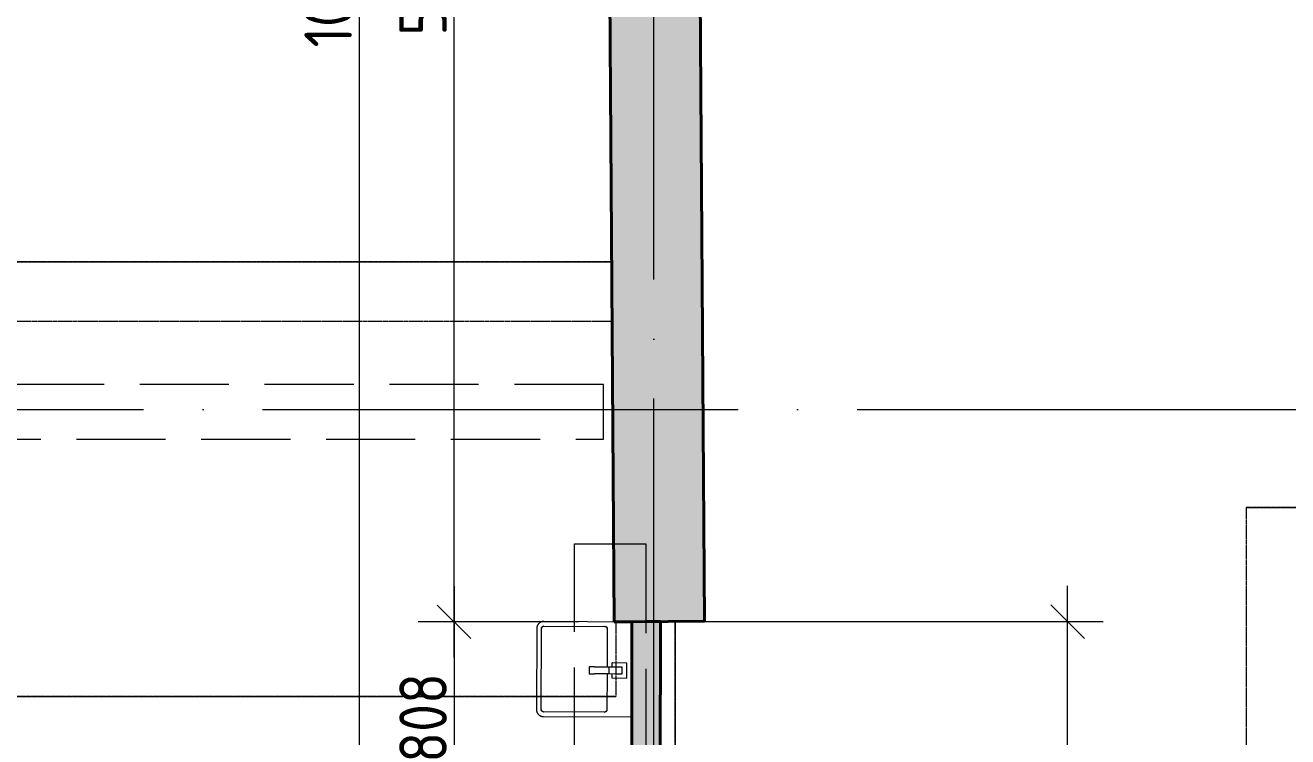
# Model space of a CAD drawing. Header units: millimetres. Extents: x -269164 to 430575, y -569542 to 36130.
# Drawn here: x 176099 to 181408, y -418741 to -415749 of the extents above; entities that cross this region are included whole.
import ezdxf

# ---------------------------------------------------------------- set-up
doc = ezdxf.new("R2010")
doc.units = ezdxf.units.MM
for name, pattern in [('ADSK_Линия сетки', [25, 20, -2.5, 0, -2.5]), ('ADSK_Сверху', [4.5, 3, -1.5]), ('GOST2.303 4', [7, 5, -2, 0])]:
    doc.linetypes.add(name, pattern=pattern)
for name, color, linetype, lineweight in [('Каркас', 7, 'Continuous', 18), ('Оси', 7, 'Continuous', 9), ('Размеры', 7, 'Continuous', 9), ('Сантехника', 7, 'Continuous', 18), ('Стены внутренние', 7, 'Continuous', 18)]:
    doc.layers.add(name, color=color, linetype=linetype, lineweight=lineweight)
doc.styles.add('GOST Common', font='GOST_Common.ttf', dxfattribs={"width": 0.9, "height": 200})
doc.dimstyles.new('ADSK_Основной_2_мм_Округление_до_1_мм_1', dxfattribs={"dimscale": 304.8, "dimtxt": 201.142999, "dimasz": 0.463911, "dimexe": 0.492126, "dimexo": 0.492126, "dimgap": 0.098425, "dimtad": 1, "dimdec": 0, "dimdsep": 46, "dimtxsty": 'GOST Common', "dimblk1": 'OBLIQUE', "dimblk2": 'OBLIQUE', "dimsah": 1, "dimcen": 0.09, "dimdle": 0.492126, "dimazin": 2, "dimtfac": 1, "dimtdec": 4, "dimtix": 1, "dimtmove": 1, "dimatfit": 3, "dimfxl": 1, "dimtvp": 1, "dimtolj": 1, "dimtzin": 0, "dimlwd": 20, "dimlwe": 20, "dimarcsym": 2})

# ---------------------------------------------------------------- blocks, each defined once
blk = doc.blocks.new('Parametric_Porcelain_bathroom_sink_20774 - 500х430мм-V104-02 План 2-го этажа маркировочный')
at = {"layer": 'Сантехника'}
for p, q in [((247.1, 539.9), (-96.2, 540)), ((-124.8, 513.3), (-125, 140)), ((-105, 253.2), (-105, 510)), ((-95, 520), (245, 520)), ((255.3, 510.1), (255.3, 253.2)), ((275.5, 513.3), (275.3, 140)), ((85.1, 319.1), (55.1, 319.1)), ((55.1, 319.1), (55.1, 296.1)), ((85.1, 319.1), (55.1, 319.1)), ((85.1, 296.1), (85.1, 319.1)), ((55.1, 236.5), (55.1, 296.1)), ((85.1, 296.1), (85.1, 236.5)), ((55.1, 243.2), (-95, 243.2)), ((38.4, 221.2), (38.4, 161.6)), ((55.1, 223.1), (40.2, 223.1)), ((55.1, 201.5), (55.1, 236.5)), ((85.1, 236.5), (55.1, 236.5)), ((245.3, 243.2), (85.1, 243.2)), ((85.1, 236.5), (85.1, 201.5)), ((99.8, 223.1), (85.1, 223.1)), ((101.6, 161.6), (101.6, 221.2)), ((39.8, 160.1), (100.1, 160.1)), ((55.1, 181.5), (55.1, 201.5)), ((85.1, 181.5), (55.1, 181.5)), ((85.1, 201.5), (85.1, 181.5)), ((-125, 140), (-120, 140)), ((-120, 140), (-115, 140)), ((-115, 140), (275.3, 140))]:
    blk.add_line(p, q, dxfattribs=at)
at = {"layer": 'Сантехника', "flags": 128}
for points in [[(-95, 540), (-96.2, 540), (-97.4, 539.9), (-98.6, 539.8), (-99.8, 539.6), (-101, 539.4), (-102.2, 539.1), (-103.3, 538.8), (-104.5, 538.5), (-105.6, 538.1), (-106.7, 537.6), (-107.8, 537.1), (-108.9, 536.6), (-109.9, 536), (-111, 535.4), (-112, 534.8), (-112.9, 534.1), (-113.9, 533.3), (-114.8, 532.6), (-115.7, 531.7), (-116.5, 530.9), (-117.4, 530), (-118.1, 529.1), (-118.9, 528.2), (-119.6, 527.2), (-120.3, 526.2), (-120.9, 525.2), (-121.5, 524.1), (-122, 523.1), (-122.5, 522), (-123, 520.9), (-123.4, 519.7), (-123.8, 518.6), (-124.1, 517.4), (-124.4, 516.3), (-124.6, 515.1), (-124.8, 513.9), (-124.9, 512.7), (-125, 511.5), (-125, 510.3), (-125, 510)], [(275, 510), (275, 511.2), (274.9, 512.4), (274.8, 513.6), (274.6, 514.8), (274.4, 516), (274.1, 517.1), (273.8, 518.3), (273.5, 519.4), (273.1, 520.6), (272.6, 521.7), (272.1, 522.8), (271.6, 523.9), (271, 524.9), (270.4, 525.9), (269.8, 526.9), (269.1, 527.9), (268.3, 528.9), (267.6, 529.8), (266.7, 530.7), (265.9, 531.5), (265, 532.3), (264.1, 533.1), (263.2, 533.9), (262.2, 534.6), (261.2, 535.2), (260.2, 535.9), (259.1, 536.5), (258.1, 537), (257, 537.5), (255.9, 538), (254.7, 538.4), (253.6, 538.7), (252.4, 539.1), (251.3, 539.3), (250.1, 539.6), (248.9, 539.7), (247.7, 539.9), (246.5, 540), (245.3, 540), (245, 540)], [(-105, 510), (-105, 510.4), (-105, 510.8), (-104.9, 511.2), (-104.9, 511.6), (-104.8, 512), (-104.7, 512.4), (-104.6, 512.8), (-104.5, 513.1), (-104.4, 513.5), (-104.2, 513.9), (-104.1, 514.3), (-103.9, 514.6), (-103.7, 515), (-103.5, 515.3), (-103.3, 515.6), (-103, 516), (-102.8, 516.3), (-102.5, 516.6), (-102.3, 516.9), (-102, 517.2), (-101.7, 517.4), (-101.4, 517.7), (-101.1, 518), (-100.8, 518.2), (-100.4, 518.4), (-100.1, 518.6), (-99.7, 518.8), (-99.4, 519), (-99, 519.2), (-98.6, 519.3), (-98.3, 519.5), (-97.9, 519.6), (-97.5, 519.7), (-97.1, 519.8), (-96.7, 519.9), (-96.3, 519.9), (-95.9, 520), (-95.5, 520), (-95.1, 520), (-95, 520)], [(-104.9, 511.3), (-105, 510.9), (-105, 510.5), (-105, 510.1), (-105, 510)], [(-101, 518), (-101.3, 517.8), (-101.6, 517.5), (-101.9, 517.2), (-102.2, 517), (-102.5, 516.7)], [(-95, 520), (-95.4, 520), (-95.8, 520), (-96.2, 519.9), (-96.6, 519.9)], [(246.3, 519.9), (245.9, 520), (245.5, 520), (245.1, 520), (245, 520)], [(245, 520), (245.4, 520), (245.8, 520), (246.2, 519.9), (246.6, 519.9), (247, 519.8), (247.4, 519.7), (247.8, 519.6), (248.1, 519.5), (248.5, 519.4), (248.9, 519.2), (249.3, 519), (249.6, 518.9), (250, 518.7), (250.3, 518.5), (250.6, 518.3), (251, 518), (251.3, 517.8), (251.6, 517.5), (251.9, 517.2), (252.2, 517), (252.4, 516.7), (252.7, 516.4), (253, 516.1), (253.2, 515.7), (253.4, 515.4), (253.6, 515.1), (253.8, 514.7), (254, 514.4), (254.2, 514), (254.3, 513.6), (254.5, 513.2), (254.6, 512.9), (254.7, 512.5), (254.8, 512.1), (254.9, 511.7), (254.9, 511.3), (255, 510.9), (255, 510.5), (255, 510.1), (255, 510)], [(253, 516), (252.8, 516.3), (252.5, 516.6), (252.2, 516.9), (252, 517.2), (251.7, 517.4)], [(255, 510), (255, 510.4), (255, 510.8), (254.9, 511.2), (254.9, 511.6)], [(-105, 253.2), (-105, 252.8), (-105, 252.4), (-104.9, 252), (-104.9, 251.6)], [(-95, 243.2), (-95.4, 243.2), (-95.8, 243.2), (-96.2, 243.2), (-96.6, 243.3), (-97, 243.4), (-97.4, 243.5), (-97.8, 243.6), (-98.1, 243.7), (-98.5, 243.8), (-98.9, 244), (-99.3, 244.1), (-99.6, 244.3), (-100, 244.5), (-100.3, 244.7), (-100.6, 244.9), (-101, 245.2), (-101.3, 245.4), (-101.6, 245.7), (-101.9, 245.9), (-102.2, 246.2), (-102.4, 246.5), (-102.7, 246.8), (-103, 247.1), (-103.2, 247.4), (-103.4, 247.8), (-103.6, 248.1), (-103.8, 248.5), (-104, 248.8), (-104.2, 249.2), (-104.3, 249.5), (-104.5, 249.9), (-104.6, 250.3), (-104.7, 250.7), (-104.8, 251.1), (-104.9, 251.5), (-104.9, 251.9), (-105, 252.3), (-105, 252.7), (-105, 253.1), (-105, 253.2)], [(-103, 247.2), (-102.8, 246.9), (-102.5, 246.6), (-102.2, 246.3), (-102, 246), (-101.7, 245.7)], [(-96.3, 243.3), (-95.9, 243.2), (-95.5, 243.2), (-95.1, 243.2), (-95, 243.2)], [(255.3, 253.2), (255.3, 252.8), (255.3, 252.4), (255.2, 252), (255.2, 251.6), (255.1, 251.2), (255, 250.8), (254.9, 250.4), (254.8, 250), (254.7, 249.6), (254.5, 249.3), (254.4, 248.9), (254.2, 248.6), (254, 248.2), (253.8, 247.9), (253.6, 247.5), (253.3, 247.2), (253.1, 246.9), (252.8, 246.6), (252.6, 246.3), (252.3, 246), (252, 245.7), (251.7, 245.5), (251.4, 245.2), (251, 245), (250.7, 244.8), (250.4, 244.5), (250, 244.4), (249.7, 244.2), (249.3, 244), (248.9, 243.9), (248.6, 243.7), (248.2, 243.6), (247.8, 243.5), (247.4, 243.4), (247, 243.3), (246.6, 243.3), (246.2, 243.2), (245.8, 243.2), (245.4, 243.2), (245.3, 243.2)], [(245.3, 243.2), (245.7, 243.2), (246.1, 243.2), (246.5, 243.2), (246.9, 243.3)], [(251.3, 245.2), (251.6, 245.4), (251.9, 245.7), (252.2, 245.9), (252.5, 246.2), (252.8, 246.5)], [(255.2, 251.9), (255.3, 252.3), (255.3, 252.7), (255.3, 253.1), (255.3, 253.2)]]:
    blk.add_lwpolyline(points, dxfattribs=at)
at = {"layer": 'Сантехника'}
for centre, radius, start, end in [((40.2, 221.2), 1.87, 90, 180), ((40.2, 221.2), 1.87, 120, 150), ((40.2, 221.2), 1.87, 120, 150), ((40.2, 221.2), 1.87, 120, 150), ((99.8, 221.2), 1.87, 0, 90), ((99.8, 221.2), 1.87, 30, 60), ((99.8, 221.2), 1.87, 30, 60), ((99.8, 221.2), 1.87, 30, 60), ((39.8, 161.6), 1.49, 180, 270), ((100.1, 161.6), 1.49, 270, 360)]:
    blk.add_arc(centre, radius, start, end, dxfattribs=at)
blk = doc.blocks.new('_Oblique')
at = {"color": 0, "linetype": 'ByBlock', "lineweight": -2}
blk.add_line((-0.5, -0.5), (0.5, 0.5), dxfattribs=at)
blk = doc.blocks.new('*D12209')
at = {"layer": 'Defpoints', "color": 0, "transparency": 16777216}
for p in [(178537.8, -412835.7), (177901.8, -418258.2), (178575.5, -418258.2)]:
    blk.add_point(p, dxfattribs=at)
at = {"layer": 'Размеры', "color": 0, "lineweight": 20, "transparency": 16777216}
for p, q in [((177901.8, -412685.7), (177901.8, -418408.2)), ((178387.8, -412835.7), (177751.8, -412835.7)), ((178425.5, -418258.2), (177751.8, -418258.2))]:
    blk.add_line(p, q, dxfattribs=at)
at = {"layer": 'Размеры', "color": 0, "lineweight": 20, "transparency": 16777216, "xscale": 141.4, "yscale": 141.4, "zscale": 141.4}
for p, rotation in [((177901.8, -412835.7), 90), ((177901.8, -418258.2), 270)]:
    blk.add_blockref('_Oblique', p, dxfattribs=dict(at, rotation=rotation))
at = {"layer": 'Размеры', "color": 0, "transparency": 16777216, "insert": (177771.8, -415547), "char_height": 200, "attachment_point": 5, "rotation": 90, "style": 'GOST Common'}
blk.add_mtext('\\A1;5423', dxfattribs=at)
blk = doc.blocks.new('*D12291')
at = {"layer": 'Defpoints', "color": 0, "transparency": 16777216}
for p in [(178519.6, -410210.9), (177503, -420931.6), (178558, -420931.6)]:
    blk.add_point(p, dxfattribs=at)
at = {"layer": 'Размеры', "color": 0, "lineweight": 20, "transparency": 16777216}
for p, q in [((177503, -410060.9), (177503, -421081.6)), ((178369.6, -410210.9), (177353, -410210.9)), ((178408, -420931.6), (177353, -420931.6))]:
    blk.add_line(p, q, dxfattribs=at)
at = {"layer": 'Размеры', "color": 0, "lineweight": 20, "transparency": 16777216, "xscale": 141.4, "yscale": 141.4, "zscale": 141.4}
for p, rotation in [((177503, -410210.9), 90), ((177503, -420931.6), 270)]:
    blk.add_blockref('_Oblique', p, dxfattribs=dict(at, rotation=rotation))
at = {"layer": 'Размеры', "color": 0, "transparency": 16777216, "insert": (177373, -415579.2), "char_height": 200, "attachment_point": 5, "rotation": 90, "style": 'GOST Common'}
blk.add_mtext('\\A1;10721', dxfattribs=at)
blk = doc.blocks.new('*D12296')
at = {"layer": 'Defpoints', "color": 0, "transparency": 16777216}
for p in [(178770.1, -418256.9), (180482.2, -418256.9), (178677.7, -420803.5)]:
    blk.add_point(p, dxfattribs=at)
at = {"layer": 'Размеры', "color": 0, "lineweight": 20, "transparency": 16777216}
for p, q in [((180482.2, -420953.5), (180482.2, -418106.9)), ((178920.1, -418256.9), (180632.2, -418256.9)), ((178827.7, -420803.5), (180632.2, -420803.5))]:
    blk.add_line(p, q, dxfattribs=at)
at = {"layer": 'Размеры', "color": 0, "lineweight": 20, "transparency": 16777216, "xscale": 141.4, "yscale": 141.4, "zscale": 141.4}
for p, rotation in [((180482.2, -418256.9), 90), ((180482.2, -420803.5), 270)]:
    blk.add_blockref('_Oblique', p, dxfattribs=dict(at, rotation=rotation))
at = {"layer": 'Размеры', "color": 0, "transparency": 16777216, "insert": (180346.8, -419333.5), "char_height": 200, "attachment_point": 5, "rotation": 90, "style": 'GOST Common'}
blk.add_mtext('\\A1;2547', dxfattribs=at)
blk = doc.blocks.new('*D12518')
at = {"layer": 'Defpoints', "color": 0, "transparency": 16777216}
for p in [(178575.5, -418258.2), (177902.2, -419066.2), (178648.5, -419066.2)]:
    blk.add_point(p, dxfattribs=at)
at = {"layer": 'Размеры', "color": 0, "lineweight": 20, "transparency": 16777216}
for p, q in [((177902.2, -418108.2), (177902.2, -419216.2)), ((178425.5, -418258.2), (177752.2, -418258.2)), ((178498.5, -419066.2), (177752.2, -419066.2))]:
    blk.add_line(p, q, dxfattribs=at)
at = {"layer": 'Размеры', "color": 0, "lineweight": 20, "transparency": 16777216, "xscale": 141.4, "yscale": 141.4, "zscale": 141.4}
for p, rotation in [((177902.2, -418258.2), 90), ((177902.2, -419066.2), 270)]:
    blk.add_blockref('_Oblique', p, dxfattribs=dict(at, rotation=rotation))
at = {"layer": 'Размеры', "color": 0, "transparency": 16777216, "insert": (177772.2, -418662.2), "char_height": 200, "attachment_point": 5, "rotation": 90, "style": 'GOST Common'}
blk.add_mtext('\\A1;808', dxfattribs=at)

msp = doc.modelspace()

# ---------------------------------------------------------------- hatches: boundary and pattern name
at = {"layer": 'Стены внутренние', "true_color": 0xc0c0c0}
h = msp.add_hatch(color=9, dxfattribs=at)
h.paths.add_polyline_path([(178575.46, -418258.25), (178955.45, -418255.61), (178922.01, -413436.89), (178542.02, -413439.53), (178575.46, -418257.73)])
h.paths.add_polyline_path([(178527.42, -411335.77), (178907.41, -411333.13), (178899.62, -410210.93), (178519.61, -410210.93), (178526.39, -411187.96)])
h.paths.add_polyline_path([(178526.36, -411180.36), (178526.35, -411180.36), (178578.84, -411180.36)])
h = msp.add_hatch(color=9, dxfattribs=at)
h.paths.add_polyline_path([(178767.8, -421582.67), (178767.8, -421582.67), (178768.51, -420566.21), (178648.51, -420566.13), (178648.51, -421582.62), (178707.8, -421582.67)])
h.paths.add_polyline_path([(178769.56, -419066.21), (178769.56, -418257.35), (178650.12, -418257.73), (178649.56, -419066.13), (178704.06, -419066.17)])

# ---------------------------------------------------------------- linework, layer by layer
at = {"layer": 'Каркас', "color": 253, "linetype": 'ADSK_Сверху', "true_color": 0xb2b2b2}
for p, q in [((178564.95, -416743.66), (172185.62, -416743.66)), ((178566.69, -416993.66), (178564.95, -416743.66)), ((172185.62, -416993.66), (178566.69, -416993.66)), ((181233.03, -417777.69), (181483.03, -417777.69)), ((181233.03, -417777.69), (181233.03, -421685.13)), ((178832.1, -418256.46), (178582.1, -418258.2)), ((178582.1, -418258.2), (178582.1, -418572.73)), ((178832.1, -421685.13), (178832.1, -418256.46)), ((178582.1, -418572.73), (172185.62, -418572.73))]:
    msp.add_line(p, q, dxfattribs=at)
at = {"layer": 'Каркас', "color": 253, "linetype": 'ADSK_Сверху', "true_color": 0xaaaaaa}
for p, q in [((172185.62, -416743.66), (178564.95, -416743.66)), ((178564.95, -416743.66), (178566.69, -416993.66)), ((172185.62, -416993.66), (178566.69, -416993.66)), ((181483.03, -417777.69), (181233.03, -417777.69)), ((181233.03, -417777.69), (181233.03, -421685.13)), ((178582.1, -418258.2), (178832.1, -418256.46)), ((178582.1, -418258.2), (178582.1, -418572.73)), ((178832.1, -418256.46), (178832.1, -421685.13)), ((172185.62, -418572.73), (178582.1, -418572.73))]:
    msp.add_line(p, q, dxfattribs=at)
at = {"layer": 'Каркас', "color": 30, "linetype": 'GOST2.303 4', "ltscale": 75, "true_color": 0xf26722}
msp.add_lwpolyline([(172114.37, -417260.56), (172114.37, -417490.56), (178530.87, -417490.56), (178530.87, -417260.56)], close=True, dxfattribs=at)
msp.add_lwpolyline([(178408.93, -421975.15), (178408.93, -417930.58), (178708.93, -417930.58), (178708.93, -421975.15), (178408.93, -421975.15)], dxfattribs=at)
at = {"layer": 'Оси', "linetype": 'ADSK_Линия сетки', "ltscale": 100}
for p, q in [((178742.82, -439320.18), (178742.82, -386200.07)), ((167096.68, -417365.13), (235324.62, -417365.13))]:
    msp.add_line(p, q, dxfattribs=at)
at = {"layer": 'Стены внутренние', "lineweight": 40}
for p, q in [((178537.83, -412835.73), (178575.46, -418258.25)), ((178955.45, -418255.61), (178917.82, -412833.09)), ((178575.46, -418258.25), (178650.12, -418257.73)), ((178650.12, -418257.73), (178649.56, -419066.13)), ((178650.12, -418257.73), (178955.45, -418255.61)), ((178770.12, -418257.35), (178710.12, -418257.31)), ((178769.56, -419066.21), (178770.12, -418257.35))]:
    msp.add_line(p, q, dxfattribs=at)

# ---------------------------------------------------------------- block references
at = {"layer": 'Сантехника', "rotation": 89.7427720539887}
msp.add_blockref('Parametric_Porcelain_bathroom_sink_20774 - 500х430мм-V104-02 План 2-го этажа маркировочный', (178788.88, -418533.66), dxfattribs=at)

# ---------------------------------------------------------------- dimensions: what is measured, and where the dimension line sits
at = {"layer": 'Размеры', "color": 18, "true_color": 0x000000}
for base, p1, p2, picture, middle in [((177503, -420931.57), (178519.61, -410210.93), (178558, -420931.57), '*D12291', (177503, -415579.15)), ((177901.75, -418258.25), (178537.83, -412835.73), (178575.46, -418258.25), '*D12209', (177901.75, -415546.99)), ((177902.25, -419066.16), (178575.46, -418258.25), (178648.51, -419066.16), '*D12518', (177902.25, -418662.2)), ((180482.21, -418256.89), (178677.66, -420803.52), (178770.12, -418256.89), '*D12296', (180476.83, -419333.46))]:
    dim = msp.add_linear_dim(base=base, p1=p1, p2=p2, angle=90, dimstyle='ADSK_Основной_2_мм_Округление_до_1_мм_1', override={"dimpost": '<>'}, dxfattribs=at)
    dim.commit()
    dim.dimension.update_dxf_attribs({"geometry": picture, "text_midpoint": middle, "dimtype": 160})

doc.saveas('drawing.dxf')
